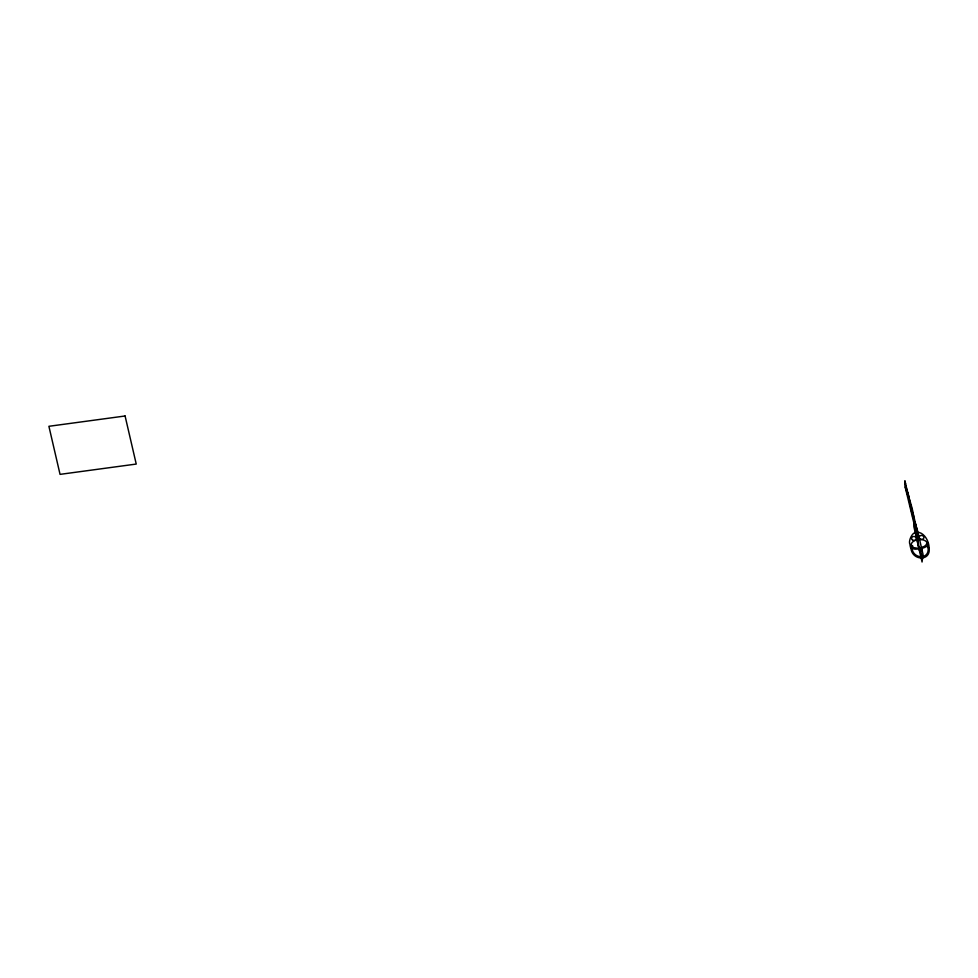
<?xml version="1.0" encoding="UTF-8"?>
<svg xmlns="http://www.w3.org/2000/svg" width="978" height="978" viewBox="0 0 978 978"><rect width="100%" height="100%" fill="white"/><g stroke="black" fill="none" stroke-linecap="round" stroke-linejoin="round"><path stroke-width="1.47" d="M910.005 503.279L910.029 503.45M904.968 484.501L905.139 482.655M909.075 497.9C916.472 521.714 911.484 512.716 915.506 531.14M914.528 522.558L913.953 527.032L922.058 562.008L923.036 554.404L916.948 528.181L915.983 535.773M919.198 548.78L922.437 558.817M910.591 504.526L910.64 507.399M907.083 492.472L905.995 485.773M909.65 502.399L909.552 499.746M914.308 521.311L914.662 523.829L914.406 521.298M912.914 516.885L912.963 516.555A3.888 0.611 82.3 0 1 913.134 515.492L910.689 504.501M916.692 531.775L916.496 527.778M915.371 523.768L915.31 524.404A3.888 0.611 82.3 0 1 915.017 526.409L915.139 528.572M916.569 531.824L916.19 532.753L915.652 531.164M910.677 546.286L911.313 546.739C908.672 548.071 915.09 549.636 916.655 549.086A12.824 6.443 -13.1 0 0 920.604 548.621C922.731 548.572 929.736 545.541 927.56 544.538L928.33 543.902M910.86 545.724L912.388 545.528M926.765 543.585L928.293 543.377M919.088 548.792L921.374 548.487L921.887 550.675L919.601 550.981L918.917 548.45A31.21 4.939 82.3 0 1 917.376 540.858L915.359 529.685M915.445 523.756L915.811 524.941M912.829 516.91L912.498 515.822M905.151 482.68L909.32 498.242M905.726 484.086L904.882 480.736L905.005 486.237L906.582 491.286M907.523 494.709L907.645 492.24M907.718 492.545L909.027 497.692M913.525 514.99L916.337 527.105M905.188 487.191L913.794 522.643M916.031 525.21L918.733 539.367A5.966 0.941 82.3 0 0 918.342 540.088L917.327 535.687L918.868 546.409A7.738 1.222 82.3 0 0 919.161 547.802L922.498 557.607M920.616 548.597L921.117 550.773M922.425 557.692L922.242 556.898L922.401 558.438M919.858 548.695L920.359 550.883M911.423 510.895L911.288 510.259M911.667 511.971L911.52 511.323M911.912 513.071L911.765 512.411M912.156 514.183L912.009 513.523M912.608 545.663A4.548 2.286 -13.1 0 0 912.364 546.323L913.611 547.607L918.586 548.413L924.491 546.311L926.582 544.404A4.548 2.286 -13.1 0 0 926.496 543.78M928.036 547.558C929.944 559.795 913.501 559.318 911.985 548.597A23.374 19.866 7.3 0 1 911.141 545.479C910.64 538.854 925.371 537.24 927.34 543.279A23.374 19.866 7.3 0 1 927.963 546.433L928.036 547.558M929.1 547.79C931.154 561.396 912.78 560.907 911.031 548.964A25.795 21.919 7.3 0 1 909.943 544.294C907.523 540.039 915.628 526.836 916.789 536.03L917.804 535.895L916.948 532.203C922.376 532.166 926.239 537.179 927.939 541.849A25.795 21.919 7.3 0 1 929.014 546.531L929.1 547.79M125.086 415.992L48.9 426.298L60.049 474.367L136.235 464.061L125.086 415.992M912.437 539.905A2.335 1.98 7.3 0 0 916.227 538.878A2.335 1.98 7.3 0 0 913.159 536.543A2.335 1.98 7.3 0 0 912.437 539.905M920.053 538.878A2.335 1.98 7.3 0 0 923.855 537.851A2.335 1.98 7.3 0 0 920.775 535.516A2.335 1.98 7.3 0 0 920.053 538.878"/></g></svg>
